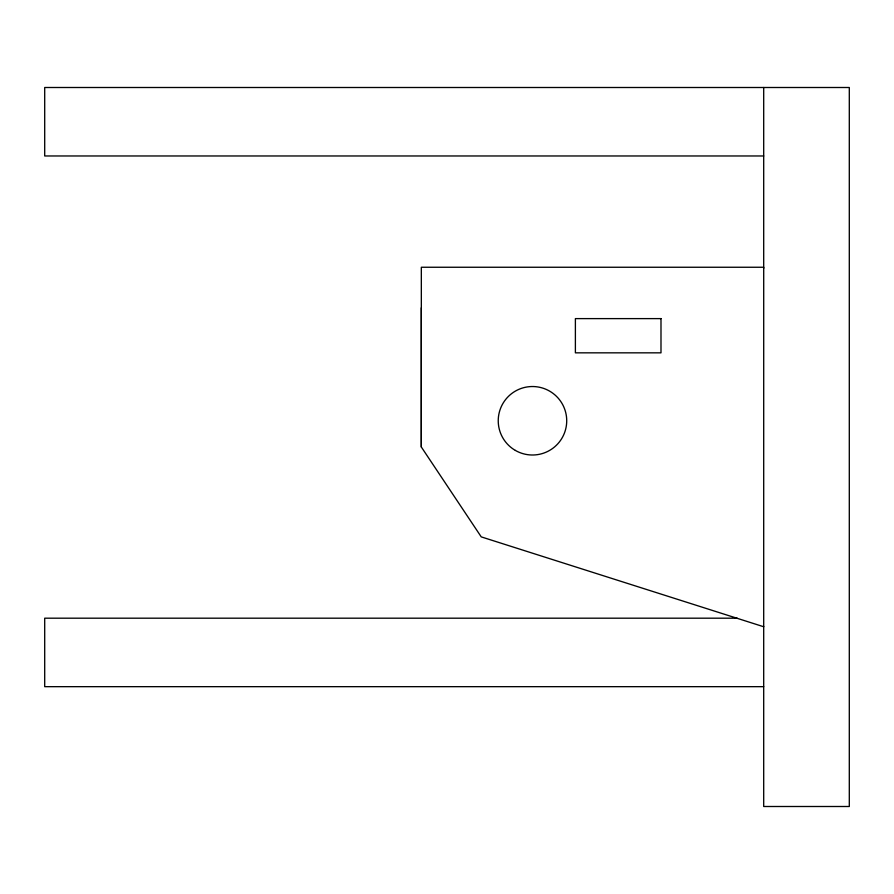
<?xml version="1.0" encoding="UTF-8"?>
<svg xmlns="http://www.w3.org/2000/svg" width="894" height="894" viewBox="0 0 894 894"><rect width="100%" height="100%" fill="white"/><g stroke="black" fill="none" stroke-linecap="round" stroke-linejoin="round"><path stroke-width="1.34" d="M421.32 447L421.331 267.25L763.711 267.25L763.699 626.75L481.24 536.881L421.32 447L421.32 307.793M763.699 155.969L44.7 155.969L44.7 87.5L849.3 87.5L849.3 806.5L763.699 806.5L763.699 626.403M737.181 618.19L44.7 618.19L44.7 686.67L763.699 686.67M763.699 87.5L763.699 268.278M660.99 318.61L575.39 318.61L575.39 352.839L660.99 352.839L660.99 318.61M515.357 450.42A34.24 34.24 0 0 0 566.718 420.772A34.24 34.24 0 0 0 515.357 391.114A34.24 34.24 0 0 0 515.357 450.42"/></g></svg>
